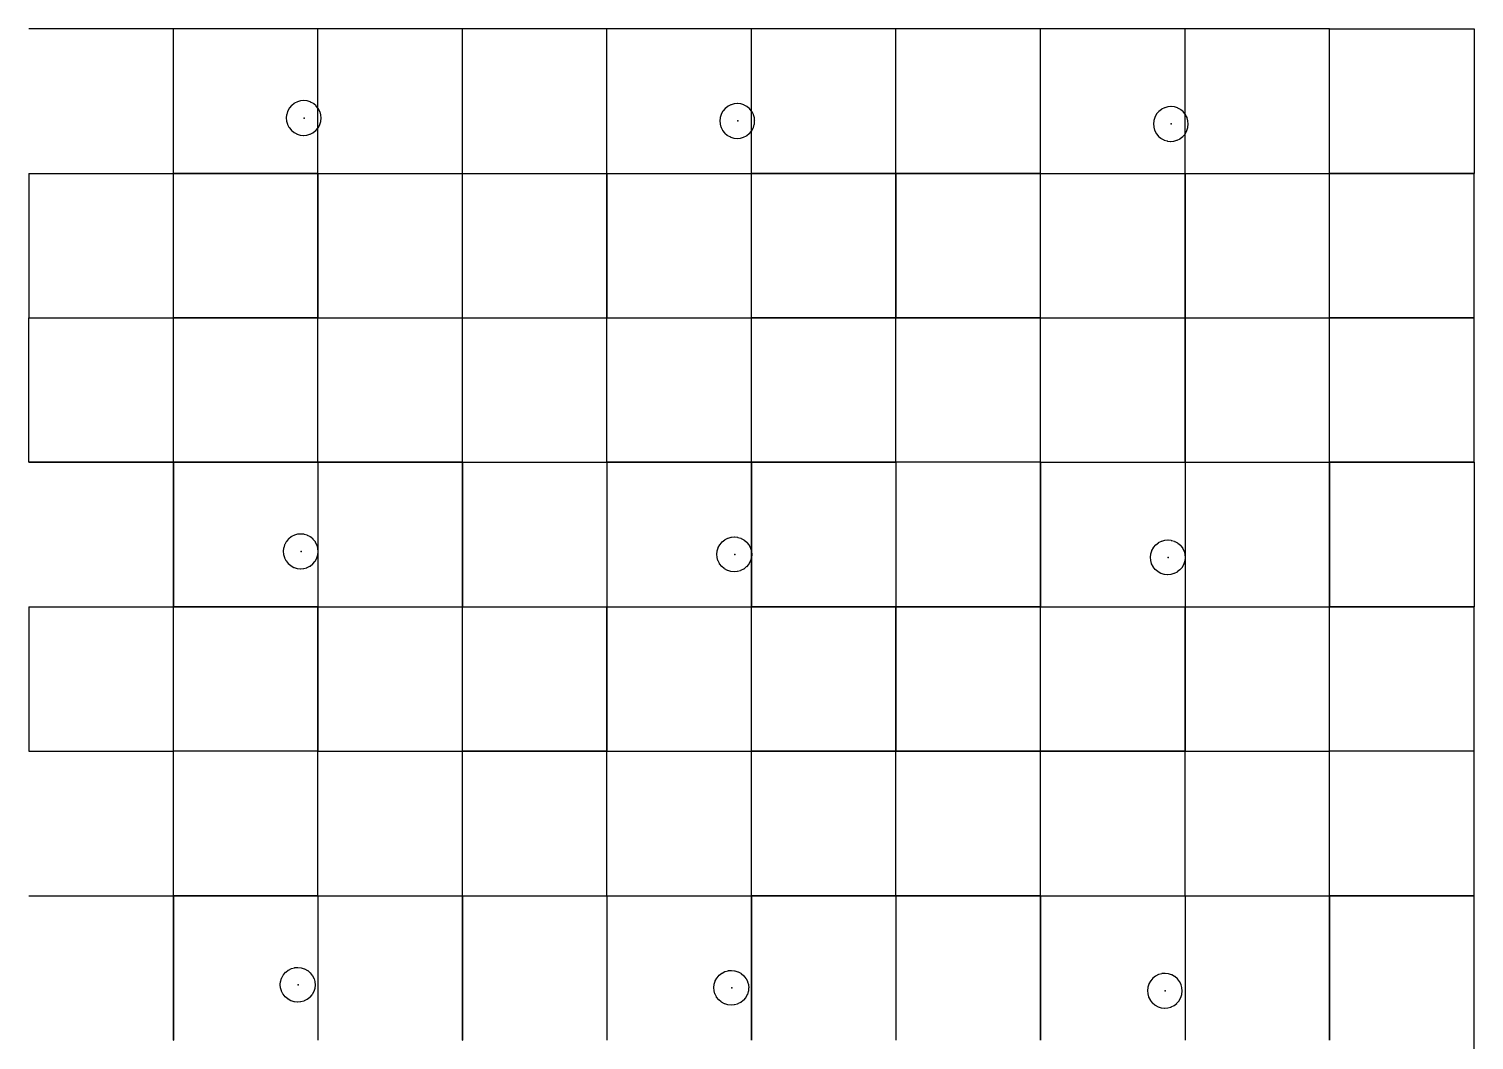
# Model space of a CAD drawing. Header units: metres. Extents: x 0 to 398, y -24 to 612.
# Drawn here: x 270 to 360, y 540 to 603 of the extents above; entities that cross this region are included whole.
import ezdxf

# ---------------------------------------------------------------- set-up
doc = ezdxf.new("R2010")
doc.units = ezdxf.units.M
doc.layers.add('LAYER_01_CUT', color=7, linetype='Continuous')
doc.layers.add('LAYER_04_GRID', color=7, linetype='Continuous')

msp = doc.modelspace()

# ---------------------------------------------------------------- linework, layer by layer
at = {"layer": 'LAYER_01_CUT'}
for points in [[(350.994, 603), (342, 603), (341.994, 603), (333, 603), (332.994, 603), (324, 603), (323.994, 603), (315, 603), (314.994, 603), (306, 603), (305.994, 603), (297, 603), (296.994, 603), (288, 603), (287.994, 603), (279, 603), (278.994, 603), (270, 603)], [(270, 593.994), (270, 585), (278.994, 585), (279, 585), (279, 593.994), (279, 594), (279, 602.994)], [(279, 602.994), (279, 603)], [(279, 594.006), (279, 603)], [(287.994, 594), (288, 594), (288, 602.994)], [(288, 602.994), (288, 603)], [(288, 594.006), (288, 603)], [(288, 593.994), (288, 585), (296.994, 585), (297, 585), (297, 593.994), (297, 594), (297, 602.994)], [(297, 602.994), (297, 603)], [(297, 594.006), (297, 603)], [(305.994, 594), (306, 594), (306, 602.994)], [(306, 602.994), (306, 603)], [(306, 594.006), (306, 603)], [(306, 593.994), (306, 585), (314.994, 585), (315, 585), (315, 593.994), (315, 594), (315, 602.994)], [(315, 602.994), (315, 603)], [(315, 594.006), (315, 603)], [(323.994, 594), (324, 594), (324, 602.994)], [(324, 602.994), (324, 603)], [(324, 594.006), (324, 603)], [(324, 593.994), (324, 585), (332.994, 585), (333, 585), (333, 593.994), (333, 594), (333, 602.994)], [(333, 602.994), (333, 603)], [(333, 594.006), (333, 603)], [(341.994, 594), (342, 594), (342, 602.994)], [(342, 602.994), (342, 603)], [(342, 594.006), (342, 603)], [(351, 603), (350.994, 603)], [(360, 531.006), (360, 540), (360, 540.006), (360, 549), (360, 549.006), (360, 558), (359.994, 558), (351, 558), (351, 566.994), (351, 567), (351, 575.994), (351, 576), (351, 584.994), (351, 585), (351, 593.994), (351, 594), (351, 602.994), (351, 603), (359.994, 603), (360, 603), (360, 594.006), (360, 594), (359.994, 594)], [(351, 594.006), (351, 603)], [(287.311, 596.383), (287.495, 596.434), (287.503, 596.437), (287.511, 596.44), (287.688, 596.529), (287.696, 596.533), (287.703, 596.538), (287.862, 596.663), (287.869, 596.669), (288, 596.824), (288.011, 596.838), (288.016, 596.845), (288.112, 597.022), (288.115, 597.03), (288.118, 597.038), (288.176, 597.226), (288.178, 597.234), (288.179, 597.243), (288.199, 597.433), (288.199, 597.441), (288.199, 597.449), (288.184, 597.628), (288.183, 597.636), (288.182, 597.644), (288.131, 597.827), (288.128, 597.835), (288.125, 597.843), (288.036, 598.02), (288.031, 598.028), (288.026, 598.035), (287.901, 598.194), (287.895, 598.201), (287.74, 598.332), (287.727, 598.343), (287.719, 598.348), (287.542, 598.444), (287.535, 598.448), (287.526, 598.451), (287.339, 598.508), (287.331, 598.51), (287.322, 598.512), (287.132, 598.531), (287.124, 598.532), (287.116, 598.532), (286.937, 598.517), (286.929, 598.516), (286.921, 598.514), (286.737, 598.463), (286.729, 598.46), (286.722, 598.457), (286.544, 598.368), (286.537, 598.364), (286.529, 598.359), (286.37, 598.234), (286.363, 598.228), (286.233, 598.073), (286.221, 598.059), (286.217, 598.052), (286.121, 597.875), (286.117, 597.867), (286.114, 597.859), (286.056, 597.671), (286.054, 597.663), (286.053, 597.654), (286.033, 597.464), (286.033, 597.456), (286.033, 597.448), (286.048, 597.269), (286.049, 597.261), (286.051, 597.253), (286.102, 597.07), (286.104, 597.062), (286.108, 597.054), (286.197, 596.877), (286.201, 596.869), (286.206, 596.862), (286.331, 596.703), (286.337, 596.696), (286.492, 596.565), (286.506, 596.554), (286.513, 596.549), (286.69, 596.453), (286.698, 596.449), (286.706, 596.446), (286.894, 596.389), (286.902, 596.387), (286.91, 596.385), (287.1, 596.366), (287.109, 596.365), (287.116, 596.365), (287.296, 596.38), (287.303, 596.381), (287.311, 596.383)], [(313.052, 597.468), (313.033, 597.278), (313.032, 597.27), (313.033, 597.262), (313.047, 597.083), (313.048, 597.075), (313.05, 597.067), (313.101, 596.883), (313.104, 596.875), (313.107, 596.867), (313.196, 596.69), (313.2, 596.683), (313.205, 596.675), (313.33, 596.516), (313.336, 596.509), (313.491, 596.379), (313.505, 596.367), (313.512, 596.363), (313.689, 596.267), (313.697, 596.263), (313.705, 596.26), (313.893, 596.202), (313.901, 596.2), (313.91, 596.199), (314.1, 596.179), (314.108, 596.179), (314.116, 596.179), (314.295, 596.194), (314.303, 596.195), (314.311, 596.197), (314.494, 596.248), (314.502, 596.25), (314.51, 596.254), (314.688, 596.342), (314.695, 596.347), (314.702, 596.352), (314.862, 596.477), (314.868, 596.483), (314.999, 596.638), (315.01, 596.651), (315.015, 596.659), (315.111, 596.836), (315.115, 596.844), (315.118, 596.852), (315.175, 597.04), (315.178, 597.048), (315.179, 597.056), (315.198, 597.246), (315.199, 597.255), (315.198, 597.262), (315.184, 597.441), (315.183, 597.449), (315.181, 597.457), (315.13, 597.641), (315.127, 597.649), (315.124, 597.657), (315.035, 597.834), (315.031, 597.842), (315.026, 597.849), (314.901, 598.008), (314.895, 598.015), (314.74, 598.145), (314.726, 598.157), (314.719, 598.161), (314.542, 598.257), (314.534, 598.261), (314.526, 598.264), (314.338, 598.322), (314.33, 598.324), (314.321, 598.325), (314.131, 598.345), (314.123, 598.345), (314.115, 598.345), (313.936, 598.33), (313.928, 598.329), (313.92, 598.327), (313.737, 598.277), (313.729, 598.274), (313.721, 598.27), (313.544, 598.182), (313.536, 598.177), (313.529, 598.172), (313.37, 598.047), (313.363, 598.041), (313.232, 597.886), (313.221, 597.873), (313.216, 597.865), (313.12, 597.688), (313.116, 597.681), (313.113, 597.672), (313.056, 597.485), (313.054, 597.476), (313.052, 597.468)], [(341.868, 596.296), (341.998, 596.451), (342.01, 596.465), (342.014, 596.472), (342.11, 596.649), (342.114, 596.657), (342.117, 596.665), (342.175, 596.853), (342.177, 596.861), (342.178, 596.87), (342.198, 597.06), (342.198, 597.068), (342.198, 597.076), (342.183, 597.255), (342.182, 597.263), (342.18, 597.271), (342.129, 597.454), (342.127, 597.462), (342.123, 597.47), (342.034, 597.648), (342.03, 597.655), (342.025, 597.662), (341.9, 597.822), (341.894, 597.828), (341.739, 597.959), (341.725, 597.97), (341.718, 597.975), (341.541, 598.071), (341.533, 598.075), (341.525, 598.078), (341.337, 598.135), (341.329, 598.138), (341.321, 598.139), (341.131, 598.158), (341.122, 598.159), (341.115, 598.159), (340.936, 598.144), (340.928, 598.143), (340.92, 598.141), (340.736, 598.09), (340.728, 598.087), (340.72, 598.084), (340.543, 597.995), (340.535, 597.991), (340.528, 597.986), (340.369, 597.861), (340.362, 597.855), (340.231, 597.7), (340.22, 597.686), (340.215, 597.679), (340.119, 597.502), (340.116, 597.494), (340.113, 597.486), (340.055, 597.298), (340.053, 597.29), (340.052, 597.281), (340.032, 597.091), (340.032, 597.083), (340.032, 597.075), (340.047, 596.896), (340.048, 596.888), (340.05, 596.88), (340.1, 596.697), (340.103, 596.689), (340.106, 596.681), (340.195, 596.504), (340.2, 596.496), (340.205, 596.489), (340.33, 596.33), (340.336, 596.323), (340.491, 596.192), (340.504, 596.181), (340.512, 596.176), (340.689, 596.08), (340.696, 596.076), (340.705, 596.073), (340.892, 596.016), (340.901, 596.014), (340.909, 596.012), (341.099, 595.993), (341.107, 595.992), (341.115, 595.993), (341.294, 596.007), (341.302, 596.008), (341.31, 596.01), (341.494, 596.061), (341.502, 596.064), (341.509, 596.067), (341.687, 596.156), (341.694, 596.16), (341.702, 596.165), (341.861, 596.291), (341.868, 596.296)], [(270.006, 594), (270, 594)], [(270, 594), (278.994, 594)], [(270.006, 594), (279, 594)], [(279, 594), (278.994, 594)], [(279, 594), (279, 594.006)], [(279, 585.006), (279, 594)], [(279, 594), (287.994, 594)], [(279, 594), (279.006, 594)], [(288, 594), (279.006, 594)], [(288, 594), (288, 594.006)], [(288, 585.006), (288, 594)], [(288, 594), (288, 593.994)], [(288, 594), (296.994, 594)], [(288, 594), (288.006, 594)], [(288.006, 594), (297, 594)], [(296.994, 594), (297, 594)], [(297, 594), (297, 594.006)], [(297.006, 594), (297, 594)], [(297, 585.006), (297, 594)], [(297, 594), (305.994, 594)], [(297.006, 594), (306, 594)], [(306, 594), (306, 594.006)], [(306, 585.006), (306, 594)], [(306, 594), (306, 593.994)], [(306, 594), (314.994, 594)], [(306, 594), (306.006, 594)], [(306.006, 594), (315, 594)], [(314.994, 594), (315, 594)], [(315, 594), (315, 594.006)], [(323.994, 594), (315, 594)], [(315.006, 594), (315, 594)], [(315, 585.006), (315, 594)], [(315.006, 594), (324, 594)], [(324, 594), (324, 594.006)], [(324, 585.006), (324, 594)], [(324, 594), (324, 593.994)], [(324, 594), (332.994, 594)], [(324, 594), (324.006, 594)], [(333, 594), (324.006, 594)], [(333, 594), (332.994, 594)], [(333, 594), (333, 594.006)], [(333, 585.006), (333, 594)], [(333, 594), (341.994, 594)], [(333, 594), (333.006, 594)], [(333.006, 594), (342, 594)], [(342, 594), (342, 594.006)], [(342.006, 594), (342, 594)], [(342, 585.006), (342, 594)], [(342, 594), (342, 593.994)], [(342, 594), (350.994, 594)], [(342, 593.994), (342, 585), (350.994, 585)], [(342.006, 594), (351, 594)], [(351, 594), (350.994, 594)], [(351, 594), (351, 594.006)], [(351, 585.006), (351, 594)], [(351, 594), (359.994, 594)], [(351, 594), (351.006, 594)], [(360, 594), (351.006, 594)], [(360, 585.006), (360, 594)], [(270.006, 585), (270, 585)], [(278.994, 576), (270, 576), (270, 584.994)], [(270.006, 585), (279, 585)], [(279, 585.006), (279, 585)], [(279, 584.994), (279, 585)], [(279, 576.006), (279, 585)], [(279, 585), (287.994, 585)], [(279, 585), (279.006, 585)], [(287.994, 558), (279, 558), (279, 566.994), (279, 567), (279, 575.994), (279, 576), (279, 584.994)], [(288, 585), (279.006, 585)], [(288, 585), (287.994, 585)], [(288, 585.006), (288, 585)], [(288, 584.994), (288, 585)], [(288, 576.006), (288, 585)], [(288, 585), (288.006, 585)], [(296.994, 576), (288, 576), (288, 584.994)], [(288.006, 585), (297, 585)], [(297, 585.006), (297, 585)], [(297.006, 585), (297, 585)], [(297, 584.994), (297, 585)], [(297, 576.006), (297, 585)], [(297, 585), (305.994, 585)], [(305.994, 558), (297, 558), (297, 566.994), (297, 567), (297, 575.994), (297, 576), (297, 584.994)], [(297.006, 585), (306, 585)], [(306, 585), (305.994, 585)], [(306, 585.006), (306, 585)], [(306, 584.994), (306, 585)], [(306, 576.006), (306, 585)], [(306, 585), (306.006, 585)], [(314.994, 576), (306, 576), (306, 584.994)], [(306.006, 585), (315, 585)], [(315, 585.006), (315, 585)], [(323.994, 585), (315, 585)], [(315.006, 585), (315, 585)], [(315, 584.994), (315, 585)], [(315, 576.006), (315, 585)], [(323.994, 558), (315, 558), (315, 566.994), (315, 567), (315, 575.994), (315, 576), (315, 584.994)], [(315.006, 585), (324, 585)], [(323.994, 585), (324, 585)], [(324, 585.006), (324, 585)], [(324, 584.994), (324, 585)], [(324, 576.006), (324, 585)], [(324, 585), (324.006, 585)], [(332.994, 576), (324, 576), (324, 584.994)], [(333, 585), (324.006, 585)], [(333, 585.006), (333, 585)], [(333, 584.994), (333, 585)], [(333, 576.006), (333, 585)], [(333, 585), (341.994, 585)], [(333, 585), (333.006, 585)], [(341.994, 558), (333, 558), (333, 566.994), (333, 567), (333, 575.994), (333, 576), (333, 584.994)], [(333.006, 585), (342, 585)], [(341.994, 585), (342, 585)], [(342, 585.006), (342, 585)], [(342.006, 585), (342, 585)], [(342, 584.994), (342, 585)], [(342, 576.006), (342, 585)], [(342, 584.994), (342, 576), (342, 576.006)], [(342.006, 585), (351, 585)], [(351, 585), (350.994, 585)], [(351, 585.006), (351, 585)], [(351, 576.006), (351, 585)], [(351, 585), (359.994, 585)], [(351, 585), (351.006, 585)], [(360, 585), (351.006, 585)], [(360, 585.006), (360, 585), (359.994, 585)], [(360, 576.006), (360, 585)], [(270.006, 576), (270, 576)], [(270.006, 576), (279, 576)], [(279, 576), (278.994, 576)], [(279, 576), (279, 576.006)], [(279, 576), (279, 567.006)], [(279, 576), (287.994, 576)], [(279, 576), (279.006, 576)], [(288, 576), (279.006, 576)], [(288, 576), (287.994, 576)], [(288, 576), (288, 576.006)], [(288, 576), (288, 575.994)], [(288, 576), (288, 567.006)], [(288, 576), (288.006, 576)], [(288, 575.994), (288, 567), (288, 567.006)], [(288.006, 576), (297, 576)], [(296.994, 576), (297, 576)], [(297, 576), (297, 576.006)], [(297.006, 576), (297, 576)], [(297, 576), (297, 567.006)], [(297, 576), (305.994, 576)], [(297.006, 576), (306, 576)], [(306, 576), (305.994, 576)], [(306, 576), (306, 576.006)], [(306, 576), (306, 575.994)], [(306, 576), (306, 567.006)], [(306, 576), (306.006, 576)], [(306, 575.994), (306, 567), (306, 567.006)], [(306.006, 576), (315, 576)], [(314.994, 576), (315, 576)], [(315, 576), (315, 576.006)], [(323.994, 576), (315, 576)], [(315.006, 576), (315, 576)], [(315, 576), (315, 567.006)], [(315.006, 576), (324, 576)], [(323.994, 576), (324, 576)], [(324, 576), (324, 576.006)], [(324, 576), (324, 575.994)], [(324, 576), (324, 567.006)], [(324, 576), (324.006, 576)], [(324, 575.994), (324, 567), (324, 567.006)], [(333, 576), (324.006, 576)], [(333, 576), (332.994, 576)], [(333, 576), (333, 576.006)], [(333, 576), (333, 567.006)], [(333, 576), (341.994, 576)], [(333, 576), (333.006, 576)], [(333.006, 576), (342, 576)], [(341.994, 576), (342, 576)], [(342.006, 576), (342, 576)], [(342, 576), (342, 575.994)], [(342, 576), (342, 567.006)], [(342, 576), (350.994, 576)], [(342, 575.994), (342, 567), (342, 567.006)], [(342.006, 576), (351, 576)], [(351, 576), (350.994, 576)], [(351, 576), (351, 576.006)], [(351, 576), (351, 567.006)], [(351, 576), (359.994, 576)], [(351, 576), (351.006, 576)], [(360, 576), (351.006, 576)], [(360, 576.006), (360, 576), (360, 567.006), (360, 567), (359.994, 567)], [(360, 576), (359.994, 576)], [(287.813, 569.825), (287.824, 569.838), (287.829, 569.846), (287.925, 570.023), (287.929, 570.031), (287.932, 570.039), (287.99, 570.227), (287.992, 570.235), (287.993, 570.243), (288.013, 570.433), (288.013, 570.442), (288.013, 570.449), (287.998, 570.628), (287.997, 570.636), (287.995, 570.644), (287.944, 570.828), (287.942, 570.836), (287.938, 570.844), (287.849, 571.021), (287.845, 571.029), (287.84, 571.036), (287.715, 571.195), (287.709, 571.202), (287.554, 571.333), (287.54, 571.344), (287.533, 571.349), (287.356, 571.445), (287.348, 571.448), (287.34, 571.451), (287.152, 571.509), (287.144, 571.511), (287.136, 571.512), (286.945, 571.532), (286.937, 571.532), (286.93, 571.532), (286.75, 571.517), (286.742, 571.516), (286.734, 571.514), (286.551, 571.464), (286.543, 571.461), (286.535, 571.458), (286.358, 571.369), (286.35, 571.364), (286.343, 571.359), (286.184, 571.234), (286.177, 571.228), (286.046, 571.073), (286.035, 571.06), (286.03, 571.052), (285.934, 570.875), (285.93, 570.868), (285.927, 570.86), (285.87, 570.672), (285.868, 570.663), (285.866, 570.655), (285.847, 570.465), (285.846, 570.457), (285.847, 570.449), (285.862, 570.27), (285.863, 570.262), (285.864, 570.254), (285.915, 570.07), (285.918, 570.062), (285.921, 570.055), (286.01, 569.877), (286.014, 569.87), (286.02, 569.862), (286.145, 569.703), (286.15, 569.697), (286.306, 569.566), (286.319, 569.554), (286.327, 569.55), (286.503, 569.454), (286.511, 569.45), (286.519, 569.447), (286.707, 569.389), (286.715, 569.387), (286.724, 569.386), (286.914, 569.366), (286.922, 569.366), (286.93, 569.366), (287.109, 569.381), (287.117, 569.382), (287.125, 569.384), (287.308, 569.435), (287.316, 569.437), (287.324, 569.441), (287.502, 569.53), (287.509, 569.534), (287.516, 569.539), (287.676, 569.664), (287.682, 569.67), (287.813, 569.825)], [(313.019, 569.676), (313.014, 569.683), (313.01, 569.691), (312.921, 569.868), (312.917, 569.876), (312.915, 569.884), (312.864, 570.067), (312.862, 570.075), (312.861, 570.083), (312.846, 570.262), (312.846, 570.27), (312.846, 570.278), (312.866, 570.469), (312.867, 570.477), (312.869, 570.485), (312.927, 570.673), (312.93, 570.681), (312.934, 570.689), (313.03, 570.866), (313.034, 570.873), (313.046, 570.887), (313.176, 571.042), (313.183, 571.048), (313.342, 571.173), (313.349, 571.178), (313.357, 571.182), (313.535, 571.271), (313.542, 571.275), (313.55, 571.277), (313.734, 571.328), (313.742, 571.33), (313.75, 571.331), (313.929, 571.346), (313.937, 571.346), (313.945, 571.346), (314.135, 571.326), (314.143, 571.325), (314.152, 571.323), (314.339, 571.265), (314.348, 571.262), (314.355, 571.258), (314.532, 571.162), (314.54, 571.158), (314.553, 571.146), (314.708, 571.015), (314.714, 571.009), (314.839, 570.849), (314.844, 570.842), (314.849, 570.835), (314.938, 570.657), (314.941, 570.649), (314.944, 570.641), (314.994, 570.458), (314.996, 570.45), (314.997, 570.442), (315.012, 570.263), (315.012, 570.255), (315.012, 570.247), (314.992, 570.057), (314.991, 570.048), (314.989, 570.04), (314.931, 569.852), (314.928, 569.844), (314.925, 569.836), (314.828, 569.66), (314.824, 569.652), (314.812, 569.639), (314.682, 569.483), (314.675, 569.478), (314.516, 569.352), (314.509, 569.347), (314.501, 569.343), (314.324, 569.254), (314.316, 569.251), (314.308, 569.248), (314.124, 569.197), (314.116, 569.196), (314.108, 569.195), (313.929, 569.18), (313.922, 569.179), (313.913, 569.18), (313.723, 569.199), (313.715, 569.201), (313.707, 569.203), (313.519, 569.261), (313.511, 569.263), (313.503, 569.267), (313.326, 569.363), (313.318, 569.368), (313.305, 569.379), (313.15, 569.51), (313.144, 569.517), (313.019, 569.676)], [(341.99, 569.862), (341.988, 569.854), (341.931, 569.666), (341.928, 569.658), (341.924, 569.65), (341.828, 569.473), (341.823, 569.466), (341.812, 569.452), (341.681, 569.297), (341.674, 569.291), (341.515, 569.166), (341.508, 569.161), (341.5, 569.157), (341.323, 569.068), (341.315, 569.064), (341.307, 569.062), (341.124, 569.011), (341.116, 569.009), (341.108, 569.008), (340.929, 568.993), (340.921, 568.993), (340.913, 568.993), (340.722, 569.013), (340.714, 569.014), (340.706, 569.016), (340.518, 569.074), (340.51, 569.077), (340.502, 569.081), (340.325, 569.177), (340.318, 569.181), (340.304, 569.193), (340.149, 569.324), (340.143, 569.33), (340.018, 569.49), (340.013, 569.497), (340.009, 569.504), (339.92, 569.682), (339.916, 569.689), (339.914, 569.697), (339.863, 569.881), (339.861, 569.889), (339.86, 569.897), (339.845, 570.076), (339.845, 570.084), (339.846, 570.092), (339.865, 570.282), (339.866, 570.291), (339.868, 570.299), (339.926, 570.487), (339.929, 570.495), (339.933, 570.503), (340.029, 570.679), (340.034, 570.687), (340.045, 570.7), (340.176, 570.855), (340.182, 570.861), (340.342, 570.986), (340.349, 570.992), (340.356, 570.996), (340.534, 571.085), (340.542, 571.088), (340.55, 571.091), (340.733, 571.141), (340.741, 571.143), (340.749, 571.144), (340.928, 571.159), (340.936, 571.16), (340.944, 571.159), (341.134, 571.139), (341.143, 571.138), (341.151, 571.136), (341.339, 571.078), (341.347, 571.075), (341.355, 571.072), (341.531, 570.976), (341.539, 570.971), (341.553, 570.96), (341.708, 570.829), (341.714, 570.822), (341.839, 570.663), (341.844, 570.656), (341.848, 570.648), (341.937, 570.471), (341.94, 570.463), (341.943, 570.455), (341.994, 570.271), (341.996, 570.263), (341.997, 570.256), (342.011, 570.076), (342.012, 570.069), (342.011, 570.061), (341.992, 569.87), (341.99, 569.862)], [(270.006, 567), (270, 567)], [(270, 567), (278.994, 567)], [(270, 566.994), (270, 558), (278.994, 558)], [(270.006, 567), (279, 567)], [(279, 567), (278.994, 567)], [(279, 567), (279, 567.006)], [(279, 558.006), (279, 567)], [(279, 567), (287.994, 567)], [(279, 567), (279.006, 567)], [(288, 567), (279.006, 567)], [(288, 567), (287.994, 567)], [(288, 558.006), (288, 567)], [(288, 567), (288, 566.994)], [(288, 567), (296.994, 567)], [(288, 567), (288.006, 567)], [(288, 566.994), (288, 558), (296.994, 558)], [(288.006, 567), (297, 567)], [(296.994, 567), (297, 567)], [(297, 567), (297, 567.006)], [(297.006, 567), (297, 567)], [(297, 558.006), (297, 567)], [(297, 567), (305.994, 567)], [(297.006, 567), (306, 567)], [(306, 567), (305.994, 567)], [(306, 558.006), (306, 567)], [(306, 567), (306, 566.994)], [(306, 567), (314.994, 567)], [(306, 567), (306.006, 567)], [(306, 566.994), (306, 558), (314.994, 558)], [(306.006, 567), (315, 567)], [(314.994, 567), (315, 567)], [(315, 567), (315, 567.006)], [(323.994, 567), (315, 567)], [(315.006, 567), (315, 567)], [(315, 558.006), (315, 567)], [(315.006, 567), (324, 567)], [(323.994, 567), (324, 567)], [(324, 558.006), (324, 567)], [(324, 567), (324, 566.994)], [(324, 567), (332.994, 567)], [(324, 567), (324.006, 567)], [(324, 566.994), (324, 558), (332.994, 558)], [(333, 567), (324.006, 567)], [(333, 567), (332.994, 567)], [(333, 567), (333, 567.006)], [(333, 558.006), (333, 567)], [(333, 567), (341.994, 567)], [(333, 567), (333.006, 567)], [(333.006, 567), (342, 567)], [(341.994, 567), (342, 567)], [(342.006, 567), (342, 567)], [(342, 558.006), (342, 567)], [(342, 567), (342, 566.994)], [(342, 567), (350.994, 567)], [(342, 566.994), (342, 558), (350.994, 558)], [(342.006, 567), (351, 567)], [(351, 567), (350.994, 567)], [(351, 567), (351, 567.006)], [(351, 558.006), (351, 567)], [(351, 567), (359.994, 567)], [(351, 567), (351.006, 567)], [(360, 567), (351.006, 567)], [(360, 558.006), (360, 567)], [(270.006, 558), (270, 558)], [(270.006, 558), (279, 558)], [(279, 558), (278.994, 558)], [(278.994, 540), (279, 540), (279, 548.994), (279, 549), (279, 557.994)], [(279, 558.006), (279, 558)], [(279, 557.994), (279, 558)], [(279, 549.006), (279, 558)], [(279, 558), (279.006, 558)], [(288, 558), (279.006, 558)], [(288, 558), (287.994, 558)], [(287.994, 549), (288, 549), (288, 557.994)], [(288, 558.006), (288, 558)], [(288, 557.994), (288, 558)], [(288, 549.006), (288, 558)], [(288, 558), (288.006, 558)], [(288.006, 558), (297, 558)], [(296.994, 558), (297, 558)], [(296.994, 540), (297, 540), (297, 548.994), (297, 549), (297, 557.994)], [(297, 558.006), (297, 558)], [(297.006, 558), (297, 558)], [(297, 557.994), (297, 558)], [(297, 549.006), (297, 558)], [(297.006, 558), (306, 558)], [(306, 558), (305.994, 558)], [(305.994, 549), (306, 549), (306, 557.994)], [(306, 558.006), (306, 558)], [(306, 557.994), (306, 558)], [(306, 549.006), (306, 558)], [(306, 558), (306.006, 558)], [(306.006, 558), (315, 558)], [(314.994, 558), (315, 558)], [(314.994, 540), (315, 540), (315, 548.994), (315, 549), (315, 557.994)], [(315, 558.006), (315, 558)], [(315.006, 558), (315, 558)], [(315, 557.994), (315, 558)], [(315, 549.006), (315, 558)], [(315.006, 558), (324, 558)], [(323.994, 558), (324, 558)], [(323.994, 549), (324, 549), (324, 557.994)], [(324, 558.006), (324, 558)], [(324, 557.994), (324, 558)], [(324, 549.006), (324, 558)], [(324, 558), (324.006, 558)], [(333, 558), (324.006, 558)], [(333, 558), (332.994, 558)], [(332.994, 540), (333, 540), (333, 548.994), (333, 549), (333, 557.994)], [(333, 558.006), (333, 558)], [(333, 557.994), (333, 558)], [(333, 549.006), (333, 558)], [(333, 558), (333.006, 558)], [(333.006, 558), (342, 558)], [(341.994, 558), (342, 558)], [(341.994, 549), (342, 549), (342, 557.994)], [(342, 558.006), (342, 558)], [(342.006, 558), (342, 558)], [(342, 557.994), (342, 558)], [(342, 549.006), (342, 558)], [(342.006, 558), (351, 558)], [(351, 558), (350.994, 558)], [(350.994, 540), (351, 540), (351, 548.994), (351, 549), (351, 557.994)], [(351, 558.006), (351, 558)], [(351, 557.994), (351, 558)], [(351, 549.006), (351, 558)], [(351, 558), (351.006, 558)], [(360, 558), (351.006, 558)], [(360, 558.006), (360, 558)], [(270.006, 549), (270, 549)], [(270, 549), (278.994, 549)], [(270.006, 549), (279, 549)], [(279, 549), (278.994, 549)], [(279, 549), (279, 549.006)], [(279, 549), (279, 540.006)], [(279, 549), (287.994, 549)], [(279, 549), (279.006, 549)], [(288, 549), (279.006, 549)], [(288, 549), (288, 549.006)], [(288, 549), (288, 548.994)], [(288, 549), (288, 540.006)], [(288, 549), (296.994, 549)], [(288, 549), (288.006, 549)], [(288, 548.994), (288, 540), (288, 540.006)], [(288.006, 549), (297, 549)], [(296.994, 549), (297, 549)], [(297, 549), (297, 549.006)], [(297.006, 549), (297, 549)], [(297, 549), (297, 540.006)], [(297, 549), (305.994, 549)], [(297.006, 549), (306, 549)], [(306, 549), (306, 549.006)], [(306, 549), (306, 548.994)], [(306, 549), (306, 540.006)], [(306, 549), (314.994, 549)], [(306, 549), (306.006, 549)], [(306, 548.994), (306, 540), (306, 540.006)], [(306.006, 549), (315, 549)], [(314.994, 549), (315, 549)], [(315, 549), (315, 549.006)], [(323.994, 549), (315, 549)], [(315.006, 549), (315, 549)], [(315, 549), (315, 540.006)], [(315.006, 549), (324, 549)], [(324, 549), (324, 549.006)], [(324, 549), (324, 548.994)], [(324, 549), (324, 540.006)], [(324, 549), (332.994, 549)], [(324, 549), (324.006, 549)], [(324, 548.994), (324, 540), (324, 540.006)], [(333, 549), (324.006, 549)], [(333, 549), (332.994, 549)], [(333, 549), (333, 549.006)], [(333, 549), (333, 540.006)], [(333, 549), (341.994, 549)], [(333, 549), (333.006, 549)], [(333.006, 549), (342, 549)], [(342, 549), (342, 549.006)], [(342.006, 549), (342, 549)], [(342, 549), (342, 548.994)], [(342, 549), (342, 540.006)], [(342, 549), (350.994, 549)], [(342, 548.994), (342, 540), (342, 540.006)], [(342.006, 549), (351, 549)], [(351, 549), (350.994, 549)], [(351, 549), (351, 549.006)], [(351, 549), (351, 540.006)], [(351, 549), (359.994, 549)], [(351, 549), (351.006, 549)], [(360, 549), (351.006, 549)], [(360, 549), (359.994, 549)], [(285.86, 544.074), (285.991, 544.229), (285.997, 544.235), (286.156, 544.36), (286.164, 544.365), (286.171, 544.369), (286.349, 544.458), (286.357, 544.462), (286.365, 544.464), (286.548, 544.515), (286.556, 544.517), (286.564, 544.518), (286.743, 544.533), (286.751, 544.533), (286.759, 544.533), (286.949, 544.513), (286.958, 544.512), (286.966, 544.51), (287.154, 544.452), (287.162, 544.449), (287.17, 544.445), (287.346, 544.349), (287.354, 544.345), (287.367, 544.333), (287.523, 544.202), (287.528, 544.196), (287.653, 544.036), (287.659, 544.029), (287.663, 544.022), (287.752, 543.844), (287.755, 543.837), (287.758, 543.829), (287.809, 543.645), (287.81, 543.637), (287.811, 543.629), (287.826, 543.45), (287.827, 543.442), (287.826, 543.434), (287.807, 543.244), (287.805, 543.235), (287.803, 543.227), (287.745, 543.039), (287.743, 543.031), (287.739, 543.023), (287.643, 542.847), (287.638, 542.839), (287.627, 542.826), (287.496, 542.671), (287.489, 542.665), (287.33, 542.54), (287.323, 542.534), (287.315, 542.53), (287.138, 542.441), (287.13, 542.438), (287.122, 542.435), (286.938, 542.384), (286.931, 542.383), (286.923, 542.382), (286.743, 542.367), (286.736, 542.366), (286.728, 542.367), (286.537, 542.387), (286.529, 542.388), (286.521, 542.39), (286.333, 542.448), (286.325, 542.451), (286.317, 542.454), (286.14, 542.55), (286.133, 542.555), (286.119, 542.566), (285.964, 542.697), (285.958, 542.704), (285.833, 542.863), (285.828, 542.87), (285.824, 542.878), (285.735, 543.055), (285.731, 543.063), (285.729, 543.071), (285.678, 543.255), (285.676, 543.263), (285.675, 543.27), (285.66, 543.45), (285.66, 543.457), (285.66, 543.465), (285.68, 543.656), (285.681, 543.664), (285.683, 543.672), (285.741, 543.86), (285.744, 543.868), (285.748, 543.876), (285.844, 544.053), (285.848, 544.06), (285.86, 544.074)], [(314.755, 543.65), (314.757, 543.642), (314.808, 543.458), (314.81, 543.451), (314.811, 543.443), (314.826, 543.263), (314.826, 543.256), (314.825, 543.248), (314.806, 543.057), (314.805, 543.049), (314.803, 543.041), (314.745, 542.853), (314.742, 542.845), (314.738, 542.837), (314.642, 542.66), (314.637, 542.653), (314.626, 542.639), (314.495, 542.484), (314.489, 542.478), (314.329, 542.353), (314.322, 542.348), (314.315, 542.344), (314.137, 542.255), (314.129, 542.251), (314.121, 542.249), (313.938, 542.198), (313.93, 542.196), (313.922, 542.195), (313.743, 542.18), (313.735, 542.18), (313.727, 542.18), (313.537, 542.2), (313.528, 542.201), (313.52, 542.203), (313.332, 542.261), (313.324, 542.264), (313.316, 542.268), (313.14, 542.364), (313.132, 542.368), (313.119, 542.38), (312.963, 542.511), (312.958, 542.517), (312.832, 542.677), (312.827, 542.684), (312.823, 542.691), (312.734, 542.869), (312.731, 542.877), (312.728, 542.885), (312.677, 543.068), (312.675, 543.076), (312.674, 543.084), (312.66, 543.263), (312.659, 543.271), (312.66, 543.279), (312.679, 543.469), (312.681, 543.478), (312.683, 543.486), (312.74, 543.674), (312.743, 543.682), (312.747, 543.69), (312.843, 543.866), (312.848, 543.874), (312.859, 543.887), (312.99, 544.043), (312.997, 544.048), (313.156, 544.174), (313.163, 544.179), (313.171, 544.183), (313.348, 544.272), (313.356, 544.275), (313.364, 544.278), (313.547, 544.329), (313.555, 544.33), (313.563, 544.331), (313.742, 544.346), (313.75, 544.347), (313.758, 544.346), (313.949, 544.327), (313.957, 544.325), (313.965, 544.323), (314.153, 544.265), (314.161, 544.263), (314.169, 544.259), (314.346, 544.163), (314.353, 544.158), (314.367, 544.147), (314.522, 544.016), (314.528, 544.009), (314.653, 543.85), (314.658, 543.843), (314.662, 543.835), (314.751, 543.658), (314.755, 543.65)], [(339.843, 543.68), (339.746, 543.503), (339.743, 543.495), (339.74, 543.487), (339.682, 543.299), (339.68, 543.291), (339.679, 543.283), (339.659, 543.093), (339.659, 543.084), (339.659, 543.077), (339.674, 542.898), (339.675, 542.89), (339.677, 542.882), (339.727, 542.698), (339.73, 542.69), (339.733, 542.682), (339.822, 542.505), (339.827, 542.497), (339.832, 542.49), (339.957, 542.331), (339.963, 542.324), (340.118, 542.193), (340.131, 542.182), (340.139, 542.177), (340.316, 542.081), (340.324, 542.078), (340.332, 542.075), (340.519, 542.017), (340.528, 542.015), (340.536, 542.014), (340.726, 541.994), (340.734, 541.994), (340.742, 541.994), (340.921, 542.009), (340.929, 542.01), (340.937, 542.012), (341.121, 542.062), (341.129, 542.065), (341.137, 542.068), (341.314, 542.157), (341.322, 542.162), (341.329, 542.167), (341.488, 542.292), (341.495, 542.298), (341.625, 542.453), (341.637, 542.466), (341.641, 542.474), (341.737, 542.65), (341.741, 542.658), (341.744, 542.666), (341.802, 542.854), (341.804, 542.863), (341.805, 542.871), (341.825, 543.061), (341.825, 543.069), (341.825, 543.077), (341.81, 543.256), (341.809, 543.264), (341.807, 543.272), (341.757, 543.456), (341.754, 543.464), (341.75, 543.471), (341.662, 543.649), (341.657, 543.656), (341.652, 543.664), (341.527, 543.823), (341.521, 543.829), (341.366, 543.96), (341.353, 543.972), (341.345, 543.976), (341.168, 544.072), (341.16, 544.076), (341.152, 544.079), (340.965, 544.137), (340.956, 544.139), (340.948, 544.14), (340.758, 544.16), (340.75, 544.16), (340.742, 544.16), (340.563, 544.145), (340.555, 544.144), (340.547, 544.142), (340.363, 544.091), (340.355, 544.089), (340.347, 544.085), (340.17, 543.996), (340.162, 543.992), (340.155, 543.987), (339.996, 543.862), (339.989, 543.856), (339.859, 543.701), (339.847, 543.688), (339.843, 543.68)], [(279, 540), (279, 540.006)], [(297, 540), (297, 540.006)], [(315, 540), (315, 540.006)], [(333, 540), (333, 540.006)], [(351, 540), (351, 540.006)]]:
    msp.add_lwpolyline(points, dxfattribs=at)
at = {"layer": 'LAYER_04_GRID'}
for p in [(287.143, 597.448), (314.142, 597.262), (341.142, 597.075), (286.957, 570.449), (313.956, 570.262), (340.955, 570.076), (286.77, 543.45), (313.77, 543.263), (340.769, 543.077)]:
    msp.add_point(p, dxfattribs=at)

doc.saveas('drawing.dxf')
